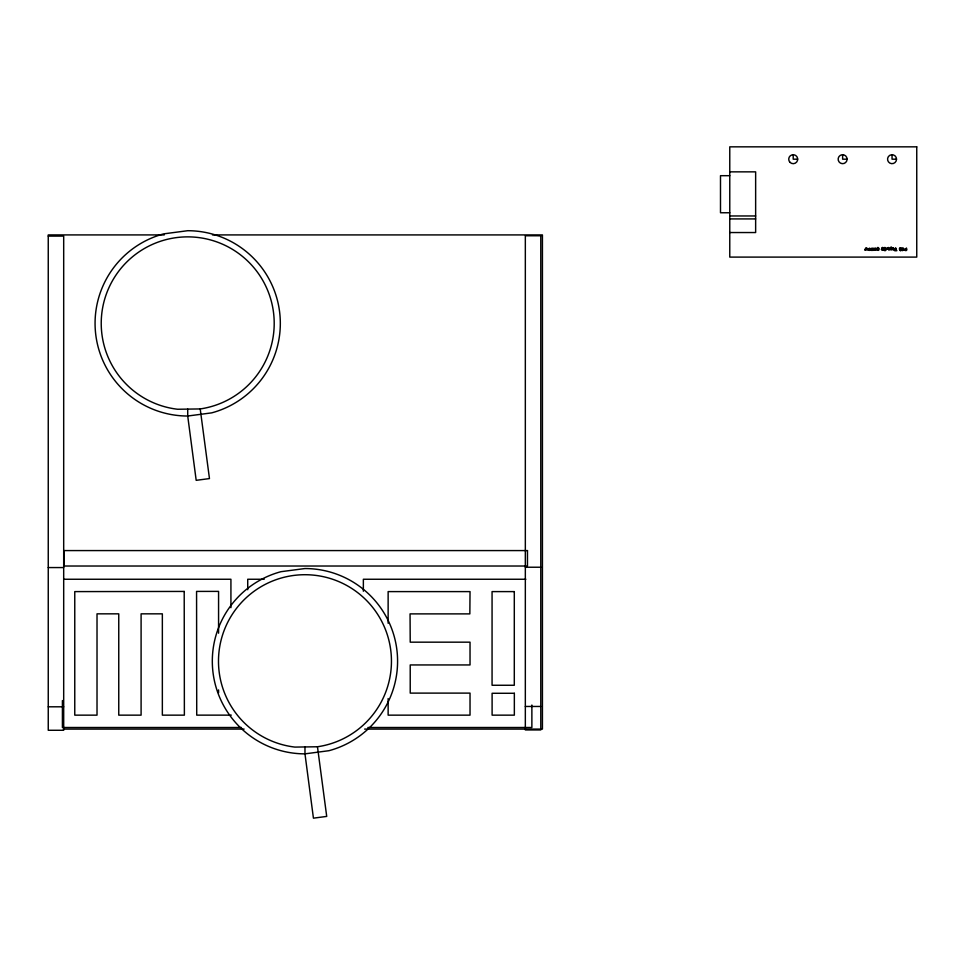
<?xml version="1.0" encoding="UTF-8"?>
<svg xmlns="http://www.w3.org/2000/svg" width="965" height="965" viewBox="0 0 965 965"><rect width="100%" height="100%" fill="white"/><g stroke="black" fill="none" stroke-linecap="round" stroke-linejoin="round"><path stroke-width="1.45" d="M875.11 248.427C873.204 251.479 877.716 249.549 874.978 248.282C872.034 251.153 878.825 250.345 875.255 248.246M888.512 249.139C886.509 245.773 889.223 250.405 889.042 250.261C891.395 245.424 884.29 248.27 888.512 249.308M900.683 249.247C897.655 248.946 902.384 246.232 900.683 250.14C900.369 251.467 899.018 249.091 900.683 249.404M200.213 408.931L177.644 409.256A86.476 86.476 0 0 1 114.123 277.932A86.476 86.476 0 0 1 259.995 275.869A86.476 86.476 0 0 1 200.213 408.931L209.465 478.58L196.184 480.329L187.717 416.024A92.664 92.664 0 0 1 163.736 233.856L187.717 230.707A92.664 92.664 0 0 1 211.697 412.863L187.717 416.024L187.717 409.112M317.473 746.765L294.892 747.091A86.476 86.476 0 0 1 231.383 615.767A86.476 86.476 0 0 1 377.243 613.704A86.476 86.476 0 0 1 317.473 746.765L326.713 816.414L313.432 818.163L304.976 753.858A92.664 92.664 0 0 1 280.984 571.69L304.976 568.542A92.664 92.664 0 0 1 328.956 750.698L304.976 753.858L304.976 746.946M797.681 159.189L793.206 159.189L793.206 154.714M847.101 159.189A4.475 4.475 0 0 1 840.382 163.073A4.475 4.475 0 0 1 840.382 155.317A4.475 4.475 0 0 1 847.101 159.189L842.626 159.189L842.626 154.714M896.521 159.189A4.475 4.475 0 0 0 889.802 155.317A4.475 4.475 0 0 0 889.802 163.073A4.475 4.475 0 0 0 896.521 159.189L892.046 159.189L892.046 154.714M729.769 171.854L755.643 171.854L755.643 232.541L729.769 232.541M729.769 175.69L720.493 175.69L720.493 212.758L729.769 212.758M729.769 215.967L755.643 215.967M729.769 218.922L755.643 218.922M164.267 234.917L48.25 234.917L48.25 730.276L63.69 730.276L63.69 236.099L48.25 236.099M212.469 234.917L542.427 234.917L542.427 729.094L364.649 729.094M525.334 567.227L540.786 567.227M48.25 567.565L63.69 567.565M63.907 579.253L230.924 579.253L230.924 607.697M264.193 579.253L247.728 579.253L247.728 589.736M525.865 579.253L363.359 579.253L363.359 591.231M525.334 706.464L540.786 706.464M48.25 706.802L63.69 706.802M231.298 715.137L196.727 715.137L196.571 591.412L218.572 591.388L218.572 633.197M241.467 727.501L62.411 727.501L62.411 700.542M367.858 727.501L531.872 727.501L531.872 705.041M63.316 729.094L244.109 729.094M905.918 248.922C901.913 249.995 908.632 252.553 906.425 248.017C906.497 247.836 904.024 252.239 905.918 249.091M878.222 248.813C875.545 248.198 880.092 246.196 878.222 249.923C877.438 251.37 876.256 248.355 878.222 248.97M883.011 248.813C881.371 249.235 882.456 246.618 883.011 248.017C884.724 252.311 879.899 249.127 883.011 248.97M388.135 623.245L388.135 591.605L470.027 591.605L469.846 613.885L410.053 613.885L410.221 642.171L470.027 642.171L470.027 664.945L410.221 664.945L410.221 693.111L470.027 693.111L470.027 715.149L388.135 715.149L388.135 698.576M218.572 689.927L218.572 692.906M895.532 248.343C896.521 252.432 894.157 248.97 894.543 250.671L896.871 250.671C896.352 251.117 895.846 246.606 895.532 248.343M891.358 248.114C891.95 251.949 888.741 247.619 891.358 248.114M891.696 247.45C891.202 254.048 889.428 245.134 891.696 247.45M867.487 248.668C869.393 254 866.449 243.373 864.917 250.261C867.426 244.736 864.688 253.276 867.487 248.668M901.045 248.21C901.563 254.555 897.088 246.606 901.069 248.126M886.654 248.994C885.484 251.684 882.939 251.19 886.208 248.548C882.854 247.836 885.074 246.244 886.654 248.994M870.153 249.296C868.826 252.601 868.79 246.292 870.153 249.296M871.612 249.658C870.189 252.541 873.446 247.028 871.6 248.319L870.888 248.475L871.612 249.658M873.241 249.658C871.829 252.541 875.086 247.028 873.228 248.319L872.529 248.475L873.241 249.658M903.759 249.284C901.949 250.731 901.081 251.129 903.988 249.959C904.096 246.895 900.285 247.583 903.759 249.284M876.666 249.44C881.009 253.325 878.066 243.409 876.666 249.44M881.455 249.44C885.798 253.325 882.854 243.409 881.455 249.44M892.685 248.475C892.975 252.106 894.796 246.654 892.685 248.475M894.253 248.813C892.155 252.504 891.998 245.351 894.253 248.813M870.575 249.416C868.198 253.083 868.367 245.532 870.575 249.416M184.206 591.436L74.763 591.605L74.763 715.149L97.019 715.149L97.019 613.837L118.755 613.837L118.755 715.149L141.095 715.149L141.095 613.837L162.349 613.837L162.349 715.149L184.375 715.149L184.206 591.436M916.75 146.837L729.769 146.837L729.769 257.1L916.75 257.1L916.75 146.837M540.786 235.762L525.334 235.762L525.334 729.938L540.786 729.938L540.786 235.762M527.469 550.581L64.172 550.581L64.172 566.021L527.469 566.021L527.469 550.581M514.297 591.605L492.066 591.605L492.066 685.259L514.297 685.259L514.297 591.605M514.345 693.28L492.102 693.28L492.102 715.149L514.345 715.149L514.345 693.28M790.033 162.361A4.475 4.475 0 0 0 797.536 160.347A4.475 4.475 0 0 0 792.048 154.87A4.475 4.475 0 0 0 790.033 162.361"/></g></svg>
